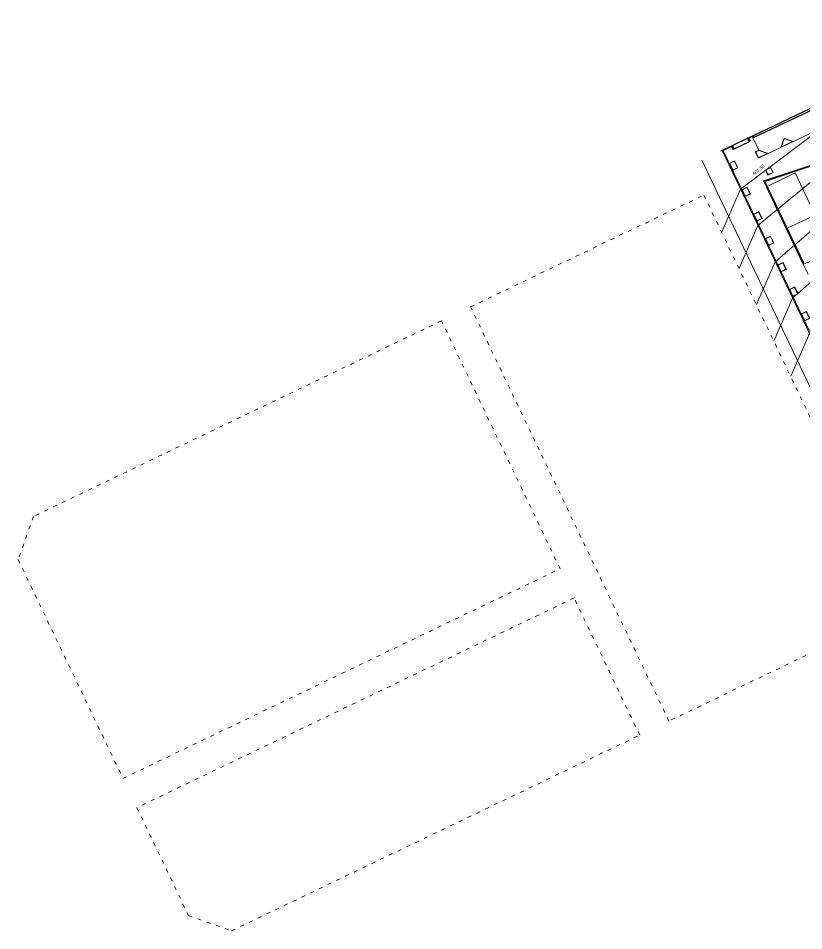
# Model space of a CAD drawing. Header units: metres. Extents: x 679381 to 680109, y 2748427 to 2748872.
# Drawn here: x 679381.4 to 679624.4, y 2748426.9 to 2748709 of the extents above; entities that cross this region are included whole.
import ezdxf
from ezdxf.enums import TextEntityAlignment as Align

# ---------------------------------------------------------------- set-up
doc = ezdxf.new("R2010")
doc.units = ezdxf.units.M
doc.header["$MEASUREMENT"] = 0
doc.linetypes.add('ACAD_ISO03W100', pattern=[30, 12, -18])
doc.layers.get('0').update_dxf_attribs({"color": 5})
for name, color, linetype in [('00_Sorround Parcels', 252, 'ACAD_ISO03W100'), ('02-L-Edge Line Stair +10cm', 6, 'Continuous'), ('02-L-Edge Line Step -10cm', 6, 'Continuous'), ('02-L-Plan Change', 8, 'Continuous')]:
    doc.layers.add(name, color=color, linetype=linetype)
for name, color, linetype, lineweight in [('02-L-Level Curves 0.25-0.75m', 33, 'Continuous', 5), ('02-L-Level Curves 0.50m', 33, 'Continuous', 5), ('02-L-Level Curves 1m', 37, 'Continuous', 5), ('02-L-Material Change', 251, 'Continuous', 5), ('04-BK-Tree Pit', 6, 'Continuous', 5)]:
    doc.layers.add(name, color=color, linetype=linetype, lineweight=lineweight)
doc.styles.get("Standard").update_dxf_attribs({"font": 'arial.ttf'})

# ---------------------------------------------------------------- blocks, each defined once
blk = doc.blocks.new('Escocell Quadrat')
at = {"ltscale": 0.3}
blk.add_lwpolyline([(-2.76, -1.24), (-1.16, -1.24), (-1.16, 0.36), (-2.76, 0.36)], close=True, dxfattribs=at)
at = {"layer": '02-L-Material Change', "ltscale": 0.3}
blk.add_lwpolyline([(-2.86, -1.34), (-1.06, -1.34), (-1.06, 0.46), (-2.86, 0.46)], close=True, dxfattribs=at)
blk = doc.blocks.new('ALCORQUE RECTANGULAR')
blk.add_lwpolyline([(679903.39, 2748647.42), (679902.7, 2748648.87), (679904.69, 2748649.81), (679905.38, 2748648.37)], close=True)
at = {"layer": '02-L-Material Change'}
blk.add_lwpolyline([(679903.34, 2748647.29), (679902.57, 2748648.92), (679904.74, 2748649.95), (679905.51, 2748648.32)], close=True, dxfattribs=at)
blk = doc.blocks.new('Alcorque Parking 8m2')
blk.add_lwpolyline([(2.32, 1.23), (-0.19, 2.12), (-1.08, -0.38)], close=True)
at = {"layer": '02-L-Material Change'}
blk.add_lwpolyline([(2.58, 1.24), (-0.25, 2.25), (-1.25, -0.58)], close=True, dxfattribs=at)
blk = doc.blocks.new('Tree Pit Ford')
at = {"ltscale": 0.3}
blk.add_lwpolyline([(-0.05, 1.15), (1.93, -0.83), (-1.1, -0.83), (-1.1, 1.15)], close=True, dxfattribs=at)
at = {"layer": '02-L-Material Change', "ltscale": 0.3}
blk.add_lwpolyline([(0, 1.25), (2.18, -0.93), (-1.2, -0.93), (-1.2, 1.25)], close=True, dxfattribs=at)

msp = doc.modelspace()

# ---------------------------------------------------------------- linework, layer by layer
at = {"layer": '00_Sorround Parcels', "lineweight": 9, "ltscale": 0.1}
for points in [[(679521.37, 2748619.74), (679593.52, 2748654.3), (679654.87, 2748526.24), (679582.72, 2748491.67)], [(679512.35, 2748615.42), (679386.09, 2748554.94), (679381.39, 2748541.6), (679413.79, 2748473.96), (679549.06, 2748538.76)], [(679553.38, 2748529.74), (679418.1, 2748464.93), (679434.08, 2748431.56), (679447.42, 2748426.86), (679573.68, 2748487.35)]]:
    msp.add_lwpolyline(points, close=True, dxfattribs=at)
at = {"layer": '02-L-Edge Line Stair +10cm'}
for points in [[(679607.03, 2748671.85), (679608.84, 2748672.71)], [(679598.81, 2748667.93), (679602.34, 2748669.62)]]:
    msp.add_lwpolyline(points, dxfattribs=at)
at = {"layer": '02-L-Edge Line Step -10cm'}
for p in [(679635.33, 2748666.12), (679624.44, 2748633.28)]:
    msp.add_line(p, (679612.38, 2748658.54), dxfattribs=at)
at = {"layer": '02-L-Level Curves 0.25-0.75m', "ltscale": 0.3}
for points in [[(679610.24, 2748644.91), (679635.72, 2748665.86), (679682.11, 2748598.09), (679700.45, 2748604.56)], [(679604.5, 2748631.68), (679610.24, 2748644.91)], [(679700.93, 2748603.09), (679676.48, 2748594.48), (679643.54, 2748642.21), (679620.99, 2748622.4)], [(679615.22, 2748609.15), (679620.99, 2748622.4)], [(679620.39, 2748598.28), (679626.18, 2748611.54)]]:
    msp.add_lwpolyline(points, dxfattribs=at)
at = {"layer": '02-L-Level Curves 0.50m', "ltscale": 0.3}
for points in [[(679650.06, 2748692.33), (679655.7, 2748694.34), (679604.87, 2748656.17)], [(679599.13, 2748642.96), (679604.87, 2748656.17)]]:
    msp.add_lwpolyline(points, dxfattribs=at)
at = {"layer": '02-L-Level Curves 1m', "ltscale": 0.3}
for points in [[(679700.69, 2748603.82), (679679.29, 2748596.28), (679639.56, 2748654.26), (679615.61, 2748633.66)], [(679609.86, 2748620.42), (679615.61, 2748633.66)]]:
    msp.add_lwpolyline(points, dxfattribs=at)
at = {"layer": '02-L-Material Change', "ltscale": 0.3}
for p, q in [((679607.39, 2748672.02), (679607.91, 2748670.94)), ((679607.48, 2748671.84), (679608.56, 2748672.36)), ((679599.52, 2748668.05), (679602.06, 2748669.26)), ((679602.49, 2748668.36), (679601.97, 2748669.44)), ((679667.86, 2748524.95), (679599.52, 2748668.05))]:
    msp.add_line(p, q, dxfattribs=at)
at = {"layer": '02-L-Material Change'}
for p, q in [((679667.59, 2748524.8), (679599.16, 2748668.11)), ((679635.23, 2748666.4), (679611.96, 2748658.72)), ((679661.8, 2748520.71), (679592.85, 2748665.09)), ((679624.3, 2748632.88), (679611.96, 2748658.72)), ((679624.3, 2748632.88), (679643.59, 2748642.06)), ((679625.76, 2748629.82), (679624.3, 2748632.88))]:
    msp.add_line(p, q, dxfattribs=at)
at = {"layer": '02-L-Material Change', "ltscale": 0.3}
for points in [[(679686.41, 2748701.91), (679613.44, 2748667.19)], [(679608.73, 2748672), (679608.48, 2748672.54)], [(679610.53, 2748668.22), (679608.73, 2748672)], [(679612.38, 2748658.54), (679612.09, 2748658.44)], [(679624.44, 2748633.28), (679624.17, 2748633.15)]]:
    msp.add_lwpolyline(points, dxfattribs=at)
at = {"layer": '02-L-Material Change', "ltscale": 0.3, "elevation": 0}
for points in [[(679609.1, 2748672.17), (679608.73, 2748672)], [(679607.55, 2748670.77), (679607.91, 2748670.94)], [(679602.85, 2748668.53), (679602.49, 2748668.36)]]:
    msp.add_lwpolyline(points, dxfattribs=at)
at = {"layer": '02-L-Material Change'}
msp.add_lwpolyline([(679621.78, 2748661.13), (679627.96, 2748648.13), (679619.31, 2748644.03), (679613.11, 2748657)], close=True, dxfattribs=at)
at = {"layer": '02-L-Plan Change'}
for p, q in [((679608.84, 2748672.71), (679685.03, 2748708.97)), ((679609.1, 2748672.17, 0), (679685.29, 2748708.42)), ((679602.34, 2748669.62), (679607.03, 2748671.85)), ((679607.55, 2748670.77, 0), (679602.85, 2748668.53, 0))]:
    msp.add_line(p, q, dxfattribs=at)
at = {"layer": '02-L-Plan Change', "elevation": 0}
for points in [[(679607.03, 2748671.85), (679607.55, 2748670.77)], [(679607.39, 2748672.02), (679607.55, 2748670.77)], [(679609.1, 2748672.17), (679608.48, 2748672.54)], [(679608.84, 2748672.71), (679609.1, 2748672.17)], [(679601.97, 2748669.44), (679602.85, 2748668.53)], [(679602.34, 2748669.62), (679602.85, 2748668.53)]]:
    msp.add_lwpolyline(points, dxfattribs=at)

# ---------------------------------------------------------------- block references
at = {"layer": '04-BK-Tree Pit'}
msp.add_blockref('Alcorque Parking 8m2', (679618.59, 2748669.62), dxfattribs=at)
for name, p, rotation in [('Tree Pit Ford', (679611.07, 2748667.09), 25.44812426680772), ('Tree Pit Ford', (679611.07, 2748667.09), 25.44812425875521), ('ALCORQUE RECTANGULAR', (3428251.36, 2068759.37), 90), ('Escocell Quadrat', (679615.34, 2748662.92), 25.44862075299672), ('ALCORQUE RECTANGULAR', (3428255.23, 2068751.25), 90), ('ALCORQUE RECTANGULAR', (3428258.85, 2068743.67), 90), ('ALCORQUE RECTANGULAR', (3428262.47, 2068736.09), 90), ('ALCORQUE RECTANGULAR', (3428266.35, 2068727.97), 90), ('ALCORQUE RECTANGULAR', (3428269.97, 2068720.39), 90), ('ALCORQUE RECTANGULAR', (3428273.59, 2068712.81), 90)]:
    msp.add_blockref(name, p, dxfattribs=dict(at, rotation=rotation))

# ---------------------------------------------------------------- texts
at = {"ltscale": 0.3}
msp.add_attdef('601,50', text='00.00', height=1, rotation=39.606, dxfattribs=at).set_placement((679610.51, 2748662.06), align=Align.MIDDLE)

doc.saveas('drawing.dxf')
